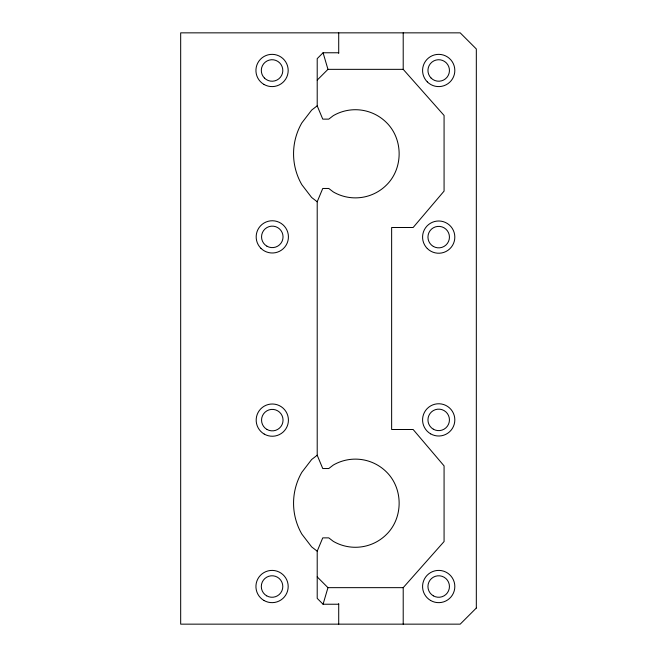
<?xml version="1.0" encoding="UTF-8"?>
<svg xmlns="http://www.w3.org/2000/svg" width="657" height="657" viewBox="0 0 657 657"><rect width="100%" height="100%" fill="white"/><g stroke="black" fill="none" stroke-linecap="round" stroke-linejoin="round"><path stroke-width="0.99" d="M338.708 604.235L323.072 604.235L327.958 587.654L317.208 576.903M403.209 624.15L403.209 587.654L444.075 541.54L444.075 465.895L413.138 429.497L391.638 429.497L391.638 227.503L413.138 227.503L444.075 191.105L444.075 115.46L403.209 69.346L403.209 32.85M338.708 52.765L323.072 52.765L317.208 58.637L317.208 105.834L322.751 119.131L328.771 119.131L333.337 115.624A44.076 44.076 0 0 1 386.546 122.629C403.332 139.21 403.332 168.389 386.546 184.97A44.076 44.076 0 0 1 333.337 191.967L328.771 188.469L322.751 188.469L317.208 201.756L317.208 455.244L322.751 468.531L328.771 468.531L333.337 465.033A44.076 44.076 0 0 1 386.546 472.03C403.332 488.611 403.332 517.79 386.546 534.371A44.076 44.076 0 0 1 333.337 541.376L328.771 537.869L322.751 537.869L317.208 551.166L317.208 598.363L323.072 604.235M317.208 80.097L327.958 69.346L403.209 69.346M317.265 105.785L311.664 110.089L301.842 122.892A61.815 61.815 0 0 0 301.842 184.707L311.664 197.511L317.265 201.806M317.265 455.194L311.664 459.489L301.842 472.293A61.815 61.815 0 0 0 301.842 534.108L311.664 546.911L317.265 551.215M327.958 587.654L403.209 587.654M323.072 52.765L327.958 69.346M338.708 32.85L338.708 53.357M338.708 603.643L338.708 624.15M476.325 608.021L460.196 624.15L180.675 624.15L180.675 32.85L460.196 32.85L476.325 48.979L476.325 608.021M427.296 81.879A16.129 16.129 0 0 0 454.274 74.652A16.129 16.129 0 0 0 434.523 54.901A16.129 16.129 0 0 0 427.296 81.879M263.991 84.441A16.129 16.129 0 0 0 288.185 70.48A16.129 16.129 0 0 0 263.991 56.51A16.129 16.129 0 0 0 263.991 84.441M431.099 78.076A10.75 10.75 0 0 0 449.084 73.264A10.75 10.75 0 0 0 435.911 60.091A10.75 10.75 0 0 0 431.099 78.076M427.296 248.518A16.129 16.129 0 0 0 454.274 241.291A16.129 16.129 0 0 0 434.523 221.54A16.129 16.129 0 0 0 427.296 248.518M433.324 246.424A10.75 10.75 0 0 0 449.445 237.12A10.75 10.75 0 0 0 433.324 227.807A10.75 10.75 0 0 0 433.324 246.424M260.895 248.28A16.129 16.129 0 0 0 287.873 241.053A16.129 16.129 0 0 0 268.122 221.302A16.129 16.129 0 0 0 260.895 248.28M266.923 246.186A10.75 10.75 0 0 0 283.044 236.881A10.75 10.75 0 0 0 266.923 227.568A10.75 10.75 0 0 0 266.923 246.186M264.459 78.076A10.75 10.75 0 0 0 282.444 73.264A10.75 10.75 0 0 0 269.271 60.091A10.75 10.75 0 0 0 264.459 78.076M266.923 429.432A10.75 10.75 0 0 0 283.044 420.119A10.75 10.75 0 0 0 266.923 410.814A10.75 10.75 0 0 0 266.923 429.432M266.685 595.833A10.75 10.75 0 0 0 282.806 586.52A10.75 10.75 0 0 0 266.685 577.207A10.75 10.75 0 0 0 266.685 595.833M433.324 429.193A10.75 10.75 0 0 0 449.445 419.88A10.75 10.75 0 0 0 433.324 410.576A10.75 10.75 0 0 0 433.324 429.193M433.324 595.833A10.75 10.75 0 0 0 449.445 586.52A10.75 10.75 0 0 0 433.324 577.207A10.75 10.75 0 0 0 433.324 595.833M430.631 600.49A16.129 16.129 0 0 0 454.825 586.52A16.129 16.129 0 0 0 430.631 572.559A16.129 16.129 0 0 0 430.631 600.49M263.991 600.49A16.129 16.129 0 0 0 288.185 586.52A16.129 16.129 0 0 0 263.991 572.559A16.129 16.129 0 0 0 263.991 600.49M430.631 433.85A16.129 16.129 0 0 0 454.825 419.88A16.129 16.129 0 0 0 430.631 405.919A16.129 16.129 0 0 0 430.631 433.85M264.237 434.088A16.129 16.129 0 0 0 288.423 420.119A16.129 16.129 0 0 0 264.237 406.157A16.129 16.129 0 0 0 264.237 434.088"/></g></svg>
